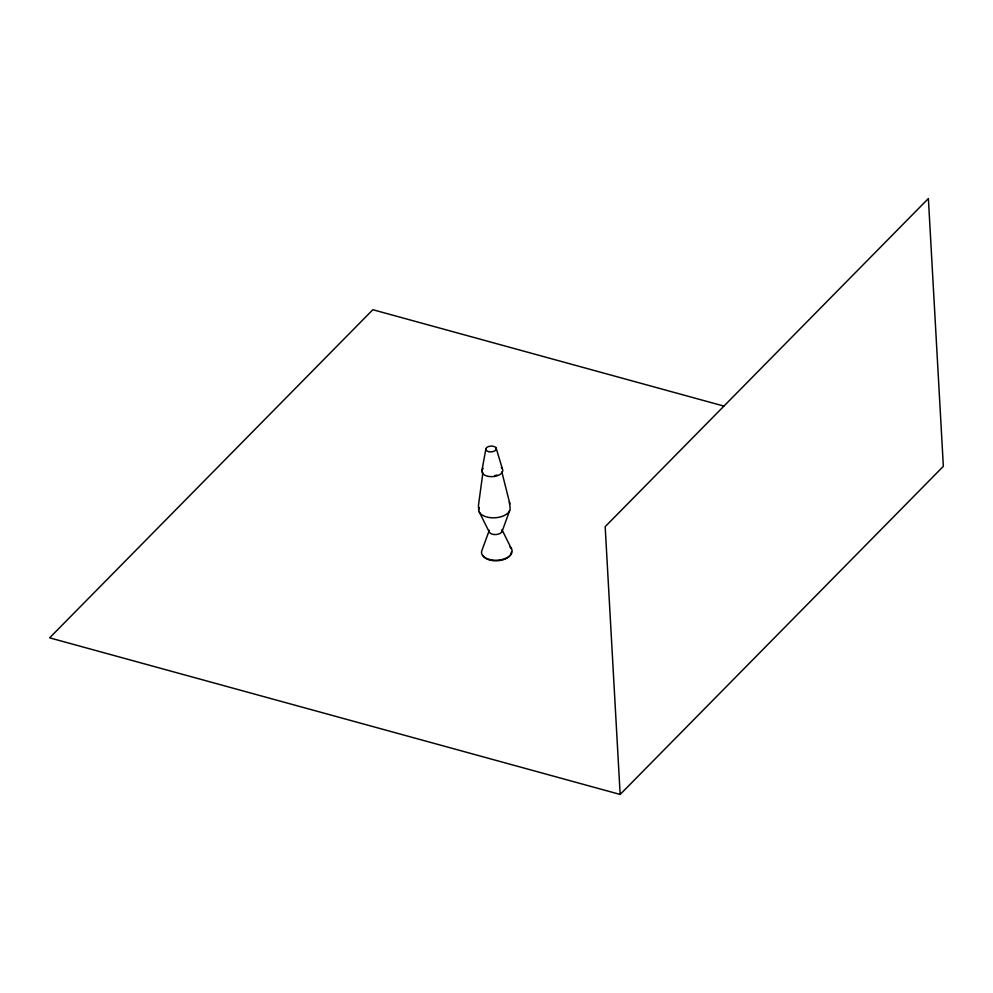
<?xml version="1.0" encoding="UTF-8"?>
<svg xmlns="http://www.w3.org/2000/svg" width="993" height="993" viewBox="0 0 993 993"><rect width="100%" height="100%" fill="white"/><g stroke="black" fill="none" stroke-linecap="round" stroke-linejoin="round"><path stroke-width="1.49" d="M482.908 472.718L478.452 505.4L478.688 509.781M481.791 471.29L485.825 449.208M489.301 530.287L482.002 550.234A15.317 8.453 -3.2 0 0 498.933 560.089A15.317 8.453 -3.2 0 0 510.005 546.982M501.999 531.615L509.657 510.687M620.153 794.45L943.35 466.338L928.381 198.55L605.171 526.662L620.153 794.45L49.65 637.841L372.847 309.717L723.81 406.063M511.556 548.955L501.974 529.741A6.566 3.624 -3.2 0 1 496.562 534.507A6.566 3.624 -3.2 0 1 489.09 531.243M479.259 512.003L489.326 532.161M496.115 448.004L502.396 468.895M509.347 501.813L510.166 508.416A15.751 8.701 -3.2 0 1 492.503 517.812A15.751 8.701 -3.2 0 1 479.197 507.497M501.837 471.898L509.918 504.034M496.947 475.039A9.185 5.077 -3.2 0 1 494.737 475.635M501.328 467.542A10.501 5.797 -3.2 0 1 492.379 476.64A10.501 5.797 -3.2 0 1 483.157 468.336M511.296 552.195A14.436 7.969 -3.2 0 1 498.871 560.635A14.436 7.969 -3.2 0 1 482.97 555.484M488.482 451.604A5.25 2.905 -3.2 0 0 496.314 448.749A5.25 2.905 -3.2 0 0 488.407 446.577A5.25 2.905 -3.2 0 0 488.482 451.604"/></g></svg>
